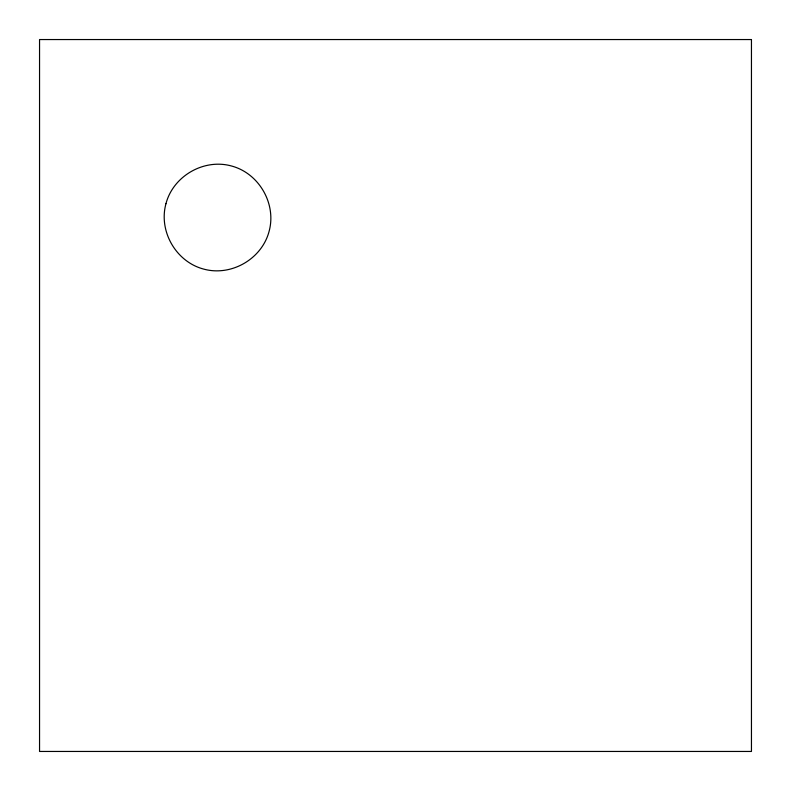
<?xml version="1.0" encoding="UTF-8"?>
<svg xmlns="http://www.w3.org/2000/svg" width="791" height="791" viewBox="0 0 791 791"><rect width="100%" height="100%" fill="white"/><g stroke="black" fill="none" stroke-linecap="round" stroke-linejoin="round"><path stroke-width="1.19" d="M165.952 203.702C158.388 231.259 176.057 261.87 203.702 269.098C231.259 276.662 261.87 258.993 269.098 231.348C276.662 203.791 258.993 173.18 231.348 165.952C203.791 158.388 173.18 176.057 165.952 203.702M751.45 39.55L39.55 39.55L39.55 751.45L751.45 751.45L751.45 39.55"/></g></svg>
